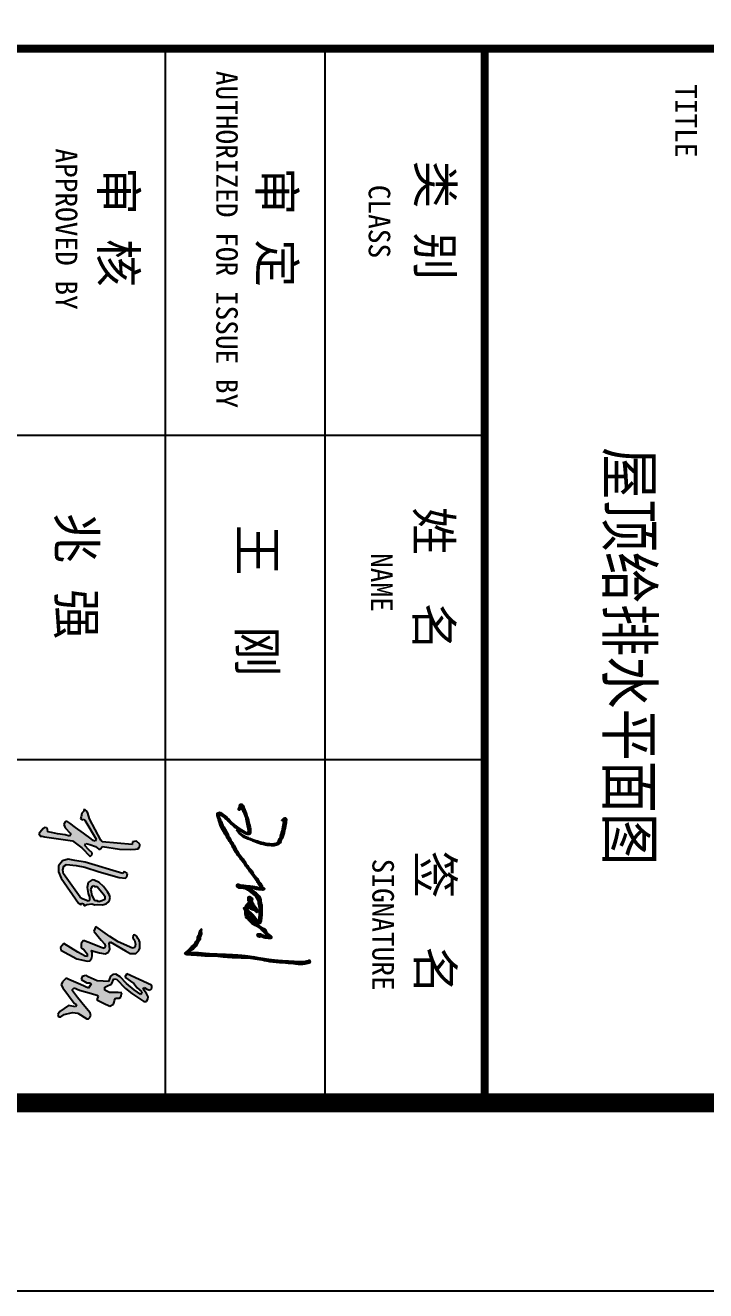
# Model space of a CAD drawing. Extents: x -4407041 to 173436, y -470270 to -29437.
# Drawn here: x 60632 to 69680, y -292187 to -275352 of the extents above; entities that cross this region are included whole.
import ezdxf

# ---------------------------------------------------------------- set-up
doc = ezdxf.new("R2010")
doc.units = 0
doc.header["$LTSCALE"] = 1000
doc.header["$MEASUREMENT"] = 0
for name, color, linetype in [('46', 7, 'Continuous'), ('PUB_TEXT', 7, 'Continuous'), ('PUB_TITLE', 4, 'Continuous')]:
    doc.layers.add(name, color=color, linetype=linetype)
doc.styles.add('-黑体', font='msyh.ttf', dxfattribs={"width": 0.8})
doc.styles.add('TQ', font='')
doc.styles.get('TQ').set_extended_font_data('SimSun')

# ---------------------------------------------------------------- blocks, each defined once
blk = doc.blocks.new('1')
at = {"linetype": 'Continuous'}
h = blk.add_hatch(dxfattribs=at)
h.set_pattern_fill('ANSI31', color=256, scale=0.01, style=0)
h.set_pattern_definition([(45, (0, 0), (-0.01122532015134, 0.01122532015134), [])])
edge = h.paths.add_edge_path()
edge.add_spline(control_points=[(606802.955, 3438070.265), (606802.955, 3438070.265), (606802.978, 3438070.201), (606803.012, 3438070.057), (606803.035, 3438069.827), (606803.027, 3438069.565), (606803.004, 3438069.177), (606802.971, 3438068.462), (606802.885, 3438067.542), (606802.712, 3438066.651), (606802.606, 3438065.85), (606802.561, 3438065.09), (606802.525, 3438064.313), (606802.513, 3438063.576), (606802.42, 3438062.95), (606802.421, 3438062.551), (606802.441, 3438062.139), (606802.152, 3438062.761), (606801.878, 3438062.858), (606801.715, 3438062.951), (606801.558, 3438063.071), (606801.383, 3438063.056), (606801.209, 3438063.181), (606801.078, 3438063.118), (606800.822, 3438063.166), (606801.056, 3438062.99), (606801.233, 3438063.022), (606801.415, 3438062.865), (606801.6, 3438062.898), (606801.7, 3438062.764), (606801.82, 3438062.714), (606801.907, 3438062.65), (606801.952, 3438062.546), (606802.069, 3438062.47), (606802.185, 3438062.369), (606802.317, 3438062.241), (606802.379, 3438062.115), (606802.487, 3438062.031), (606802.589, 3438062.135), (606802.59, 3438062.48), (606802.623, 3438062.951), (606802.67, 3438063.483), (606802.649, 3438064.001), (606802.833, 3438065.156), (606802.746, 3438066.45), (606803.078, 3438067.746), (606803.118, 3438068.511), (606803.163, 3438069.234), (606803.256, 3438069.777), (606803.177, 3438070.114), (606803.14, 3438070.267), (606803.133, 3438070.386), (606803.019, 3438070.368), (606802.891, 3438070.309), (606802.95, 3438070.279), (606802.955, 3438070.265)], knot_values=[0, 0, 0, 0, 0, 0.203472, 0.442899, 0.690808, 0.988149, 1.60923, 2.840572, 3.752984, 4.332848, 5.262981, 6.035934, 6.661421, 7.48981, 7.864801, 7.9648, 8.531739, 8.73339, 8.935041, 9.080881, 9.311509, 9.423367, 9.673526, 9.798605, 9.905095, 10.248209, 10.412454, 10.55862, 10.756019, 10.851869, 10.949821, 11.070736, 11.179446, 11.358661, 11.537207, 11.717695, 11.796452, 11.883662, 12.071105, 12.820797, 13.30691, 13.670072, 14.370692, 16.803169, 17.501531, 18.365954, 19.092247, 19.680507, 19.999013, 20.098779, 20.179451, 20.29692, 20.394786, 20.438346, 20.438346, 20.438346, 20.438346], degree=3, periodic=0)
edge = h.paths.add_edge_path(flags=16)
edge.add_spline(control_points=[(606799.21, 3438066.399), (606799.21, 3438066.399), (606799.228, 3438066.393), (606799.259, 3438066.369), (606799.291, 3438066.335), (606799.345, 3438066.305), (606799.365, 3438066.364), (606799.347, 3438066.417), (606799.405, 3438066.439), (606799.423, 3438066.483), (606799.473, 3438066.527), (606799.434, 3438066.558), (606799.393, 3438066.56), (606799.339, 3438066.548), (606799.295, 3438066.511), (606799.271, 3438066.471), (606799.246, 3438066.451), (606799.226, 3438066.436), (606799.207, 3438066.42), (606799.216, 3438066.406), (606799.208, 3438066.4), (606799.21, 3438066.399)], knot_values=[0, 0, 0, 0, 0, 0.057733, 0.109186, 0.155114, 0.195164, 0.255838, 0.297479, 0.349264, 0.409899, 0.439041, 0.473276, 0.533161, 0.598551, 0.63824, 0.674217, 0.689713, 0.71925, 0.728926, 0.734337, 0.734337, 0.734337, 0.734337], degree=3, periodic=0)
edge = h.paths.add_edge_path()
edge.add_spline(control_points=[(606792.55, 3438065.811), (606792.55, 3438065.811), (606792.549, 3438065.776), (606792.564, 3438065.696), (606792.697, 3438065.695), (606792.796, 3438065.645), (606792.909, 3438065.6), (606792.98, 3438065.665), (606792.902, 3438065.734), (606792.79, 3438065.779), (606792.883, 3438065.873), (606793.019, 3438065.907), (606793.268, 3438066.064), (606793.658, 3438066.145), (606794.034, 3438066.21), (606794.265, 3438066.268), (606794.401, 3438066.287), (606794.481, 3438066.172), (606794.332, 3438065.922), (606794.187, 3438065.683), (606793.968, 3438065.411), (606793.81, 3438065.181), (606793.537, 3438064.962), (606793.349, 3438064.727), (606793.2, 3438064.543), (606793.11, 3438064.431), (606793.085, 3438064.305), (606793.176, 3438064.155), (606793.361, 3438064.205), (606793.562, 3438064.273), (606793.927, 3438064.372), (606794.312, 3438064.56), (606794.674, 3438064.789), (606794.98, 3438064.97), (606795.259, 3438065.169), (606795.778, 3438065.388), (606796.228, 3438065.799), (606796.893, 3438066.243), (606797.353, 3438066.588), (606797.743, 3438066.876), (606797.925, 3438066.974), (606798.17, 3438067.158), (606797.984, 3438066.55), (606798.011, 3438066.273), (606797.941, 3438065.885), (606797.951, 3438065.708), (606797.837, 3438065.553), (606798.004, 3438065.462), (606798.18, 3438065.63), (606798.127, 3438065.893), (606798.217, 3438066.149), (606798.377, 3438066.382), (606798.57, 3438066.642), (606798.85, 3438066.911), (606799.214, 3438066.96), (606799.527, 3438067.025), (606799.855, 3438067.01), (606800.094, 3438066.995), (606800.448, 3438066.991), (606800.024, 3438066.668), (606799.814, 3438066.521), (606799.657, 3438066.281), (606799.535, 3438066.189), (606799.406, 3438066.301), (606799.591, 3438066.433), (606799.588, 3438066.632), (606799.682, 3438066.746), (606799.802, 3438066.84), (606799.655, 3438066.896), (606799.563, 3438066.835), (606799.429, 3438066.785), (606799.319, 3438066.643), (606799.141, 3438066.605), (606798.999, 3438066.44), (606798.847, 3438066.608), (606798.765, 3438066.458), (606798.687, 3438066.385), (606798.7, 3438066.235), (606798.84, 3438066.271), (606799.031, 3438066.228), (606798.951, 3438066.381), (606799.169, 3438066.22), (606799.248, 3438066.131), (606799.398, 3438066.081), (606799.449, 3438065.913), (606799.619, 3438066.079), (606799.793, 3438066.041), (606799.959, 3438066.08), (606800.126, 3438066.114), (606800.202, 3438066.25), (606800.431, 3438066.385), (606800.587, 3438066.632), (606800.725, 3438066.916), (606800.845, 3438067.09), (606801.017, 3438067.244), (606801.119, 3438067.372), (606801.363, 3438067.542), (606801.268, 3438067.221), (606801.189, 3438067.095), (606801.144, 3438066.822), (606801.385, 3438066.881), (606801.402, 3438067.042), (606801.373, 3438067.182), (606801.485, 3438067.316), (606801.475, 3438067.507), (606801.487, 3438067.655), (606801.496, 3438067.827), (606801.337, 3438067.813), (606801.298, 3438067.715), (606801.222, 3438067.652), (606801.178, 3438067.58), (606801.113, 3438067.499), (606801.023, 3438067.436), (606800.877, 3438067.446), (606800.834, 3438067.329), (606800.795, 3438067.203), (606800.703, 3438067.083), (606800.603, 3438066.943), (606800.533, 3438066.824), (606800.461, 3438066.757), (606800.412, 3438066.658), (606800.306, 3438066.606), (606800.223, 3438066.497), (606800.196, 3438066.348), (606800.036, 3438066.347), (606799.979, 3438066.232), (606799.877, 3438066.247), (606799.751, 3438066.186), (606799.803, 3438066.317), (606799.937, 3438066.386), (606800.145, 3438066.495), (606800.267, 3438066.694), (606800.425, 3438066.8), (606800.488, 3438066.917), (606800.514, 3438067.038), (606800.398, 3438067.139), (606800.201, 3438067.118), (606799.97, 3438067.171), (606799.721, 3438067.165), (606799.512, 3438067.173), (606799.309, 3438067.173), (606799.12, 3438067.113), (606798.936, 3438067.096), (606798.791, 3438067.061), (606798.673, 3438067.014), (606798.54, 3438066.861), (606798.379, 3438066.726), (606798.296, 3438066.546), (606798.214, 3438066.468), (606798.253, 3438066.377), (606798.165, 3438066.353), (606798.132, 3438066.519), (606798.199, 3438066.664), (606798.245, 3438066.867), (606798.272, 3438067.039), (606798.257, 3438067.173), (606798.289, 3438067.275), (606798.231, 3438067.325), (606798.185, 3438067.351), (606798.116, 3438067.318), (606798.134, 3438067.244), (606798.075, 3438067.19), (606797.989, 3438067.192), (606797.895, 3438067.117), (606797.778, 3438067.065), (606797.705, 3438066.945), (606797.48, 3438066.93), (606797.354, 3438066.63), (606796.984, 3438066.547), (606796.734, 3438066.24), (606796.367, 3438066.054), (606796, 3438065.748), (606795.616, 3438065.48), (606795.196, 3438065.284), (606794.896, 3438065.06), (606794.505, 3438064.901), (606794.174, 3438064.683), (606793.807, 3438064.499), (606793.582, 3438064.413), (606793.215, 3438064.252), (606793.31, 3438064.497), (606793.437, 3438064.641), (606793.582, 3438064.841), (606793.788, 3438065.021), (606793.949, 3438065.216), (606794.12, 3438065.363), (606794.173, 3438065.524), (606794.26, 3438065.592), (606794.302, 3438065.684), (606794.368, 3438065.775), (606794.421, 3438065.871), (606794.462, 3438066), (606794.571, 3438066.1), (606794.599, 3438066.252), (606794.551, 3438066.412), (606794.36, 3438066.415), (606794.191, 3438066.411), (606794.029, 3438066.387), (606793.889, 3438066.325), (606793.707, 3438066.301), (606793.533, 3438066.246), (606793.302, 3438066.176), (606793.071, 3438066.107), (606792.848, 3438066.006), (606792.669, 3438065.959), (606792.613, 3438065.874), (606792.539, 3438065.843), (606792.55, 3438065.819), (606792.55, 3438065.811)], knot_values=[0, 0, 0, 0, 0, 0.105495, 0.188071, 0.350631, 0.464905, 0.502658, 0.593423, 0.697678, 0.783138, 0.884815, 1.144547, 1.630543, 2.079616, 2.270782, 2.377807, 2.444539, 2.63883, 3.131183, 3.350084, 3.673172, 3.965915, 4.39156, 4.571865, 4.677375, 4.818904, 4.929964, 5.137028, 5.291146, 5.594565, 6.25381, 6.572554, 6.880001, 7.320791, 7.595448, 8.560882, 9.120984, 9.987765, 10.316328, 10.521769, 10.690414, 10.960809, 11.679995, 11.896914, 12.087164, 12.240554, 12.319033, 12.55058, 12.766241, 13.102573, 13.326512, 13.614478, 14.08319, 14.429268, 14.688197, 15.051653, 15.361556, 15.53861, 15.795698, 16.348933, 16.559125, 16.649415, 16.754523, 16.911433, 17.15397, 17.307391, 17.393551, 17.48384, 17.624373, 17.730345, 17.906364, 18.129949, 18.278251, 18.435235, 18.568453, 18.66548, 18.773939, 18.895836, 19.059597, 19.10214, 19.270785, 19.443131, 19.607412, 19.685867, 19.873346, 20.04886, 20.225913, 20.383462, 20.531169, 20.660834, 21.172533, 21.365967, 21.611841, 21.806786, 22.031723, 22.188311, 22.413178, 22.608077, 22.799176, 22.974105, 23.06152, 23.263202, 23.372355, 23.553802, 23.797836, 23.872792, 23.98947, 24.117149, 24.177133, 24.28316, 24.365971, 24.489649, 24.597817, 24.759651, 24.793174, 24.999763, 25.198393, 25.313816, 25.411572, 25.488026, 25.638741, 25.744768, 25.9013, 26.015127, 26.160543, 26.192364, 26.330662, 26.364185, 26.544768, 26.783089, 27.053419, 27.226038, 27.33519, 27.454779, 27.55681, 27.738373, 28.024957, 28.26577, 28.482745, 28.65249, 28.869719, 29.073747, 29.204944, 29.316411, 29.446327, 29.804991, 29.928631, 30.04716, 30.110761, 30.144301, 30.262829, 30.458292, 30.676828, 30.868808, 30.974809, 31.09141, 31.136398, 31.193514, 31.240944, 31.328358, 31.373346, 31.460811, 31.570001, 31.722947, 31.842915, 31.953649, 32.343838, 32.652133, 33.028245, 33.487085, 33.873097, 34.46136, 34.883719, 35.260312, 35.578132, 36.138514, 36.470525, 36.746283, 37.027114, 37.165208, 37.328648, 37.652119, 37.881268, 38.149211, 38.413069, 38.537304, 38.640797, 38.734766, 38.835411, 38.97641, 39.063525, 39.237389, 39.397674, 39.507926, 39.684925, 39.879412, 40.042988, 40.165782, 40.33713, 40.587514, 40.713951, 41.061834, 41.304731, 41.460093, 41.581386, 41.62399, 41.647763, 41.647763, 41.647763, 41.647763], degree=3, periodic=0)
edge = h.paths.add_edge_path()
edge.add_spline(control_points=[(606793.533, 3438068.787), (606793.522, 3438068.779), (606793.502, 3438068.768), (606793.467, 3438068.755), (606793.471, 3438068.721), (606793.47, 3438068.689), (606793.486, 3438068.642), (606793.512, 3438068.595), (606793.552, 3438068.567), (606793.576, 3438068.53), (606793.604, 3438068.52), (606793.628, 3438068.48), (606793.64, 3438068.52), (606793.66, 3438068.545), (606793.656, 3438068.585), (606793.658, 3438068.63), (606793.694, 3438068.632), (606793.739, 3438068.638), (606793.798, 3438068.604), (606793.872, 3438068.599), (606793.953, 3438068.587), (606794.037, 3438068.561), (606794.147, 3438068.555), (606794.246, 3438068.533), (606794.341, 3438068.506), (606794.465, 3438068.474), (606794.596, 3438068.426), (606794.743, 3438068.404), (606794.866, 3438068.338), (606794.993, 3438068.267), (606795.136, 3438068.191), (606795.167, 3438068.052), (606795.182, 3438067.925), (606795.217, 3438067.794), (606795.166, 3438067.651), (606795.162, 3438067.529), (606795.165, 3438067.422), (606795.105, 3438067.269), (606795.097, 3438067.088), (606795.007, 3438066.903), (606794.977, 3438066.721), (606794.878, 3438066.472), (606794.72, 3438066.132), (606794.644, 3438065.826), (606794.119, 3438065.417), (606794.469, 3438065.599), (606794.582, 3438065.749), (606794.777, 3438065.944), (606794.861, 3438066.179), (606794.947, 3438066.423), (606795.062, 3438066.71), (606795.203, 3438066.993), (606795.243, 3438067.302), (606795.324, 3438067.533), (606795.31, 3438067.772), (606795.343, 3438067.983), (606795.274, 3438068.132), (606795.236, 3438068.291), (606795.118, 3438068.416), (606794.927, 3438068.466), (606794.723, 3438068.566), (606794.476, 3438068.651), (606794.222, 3438068.689), (606793.984, 3438068.754), (606793.793, 3438068.78), (606793.672, 3438068.785), (606793.605, 3438068.805), (606793.558, 3438068.806), (606793.533, 3438068.787)], knot_values=[0, 0, 0, 0, 0.041082, 0.07505, 0.088632, 0.134595, 0.175413, 0.234818, 0.291272, 0.322585, 0.358932, 0.388978, 0.410254, 0.449746, 0.492223, 0.528872, 0.562247, 0.582704, 0.667641, 0.751983, 0.805325, 0.9133, 1.012545, 1.133813, 1.21829, 1.308131, 1.517045, 1.636187, 1.75082, 1.928304, 2.085091, 2.200801, 2.333638, 2.478108, 2.590554, 2.777169, 2.844318, 2.907987, 3.263741, 3.373947, 3.521151, 3.812083, 4.184622, 4.587118, 4.994058, 5.176249, 5.403783, 5.625783, 5.97263, 6.141844, 6.40367, 6.900175, 7.077257, 7.334509, 7.623232, 7.791926, 7.957084, 8.101611, 8.282464, 8.43406, 8.687737, 8.963087, 9.212842, 9.458407, 9.700088, 9.793247, 9.815686, 9.911866, 9.911866, 9.911866, 9.911866], degree=3, periodic=0)
for points, start_tangent, end_tangent in [([(606802.955, 3438070.265), (606803.005, 3438070.068), (606803.03, 3438069.83), (606803.027, 3438069.582), (606803.011, 3438069.285), (606802.977, 3438068.665), (606802.852, 3438067.44), (606802.702, 3438066.54), (606802.627, 3438065.965), (606802.56, 3438065.037), (606802.527, 3438064.265), (606802.502, 3438063.64), (606802.427, 3438062.815), (606802.427, 3438062.44), (606802.427, 3438062.34), (606802.051, 3438062.765), (606801.876, 3438062.865), (606801.701, 3438062.965), (606801.576, 3438063.04), (606801.351, 3438063.09), (606801.251, 3438063.14), (606801.001, 3438063.14), (606800.876, 3438063.14), (606800.957, 3438063.071), (606801.282, 3438062.963), (606801.428, 3438062.887), (606801.573, 3438062.872), (606801.734, 3438062.757), (606801.818, 3438062.711), (606801.894, 3438062.65), (606801.963, 3438062.55), (606802.047, 3438062.482), (606802.185, 3438062.367), (606802.308, 3438062.237), (606802.415, 3438062.092), (606802.484, 3438062.053), (606802.552, 3438062.107), (606802.591, 3438062.29), (606802.632, 3438063.039), (606802.662, 3438063.524), (606802.662, 3438063.887), (606802.73, 3438064.585), (606802.906, 3438067.011), (606803.043, 3438067.696), (606803.122, 3438068.556), (606803.18, 3438069.28), (606803.219, 3438069.867), (606803.161, 3438070.18), (606803.141, 3438070.278), (606803.122, 3438070.356), (606803.004, 3438070.356), (606802.926, 3438070.298), (606802.955, 3438070.265)], (0.338976, -0.940795), (0.338976, -0.940795)), ([(606793.533, 3438068.787), (606793.497, 3438068.767), (606793.47, 3438068.747), (606793.47, 3438068.733), (606793.473, 3438068.687), (606793.485, 3438068.648), (606793.516, 3438068.597), (606793.556, 3438068.558), (606793.577, 3438068.534), (606793.606, 3438068.512), (606793.628, 3438068.492), (606793.638, 3438068.511), (606793.655, 3438068.546), (606793.657, 3438068.589), (606793.665, 3438068.624), (606793.697, 3438068.633), (606793.718, 3438068.634), (606793.799, 3438068.611), (606793.883, 3438068.597), (606793.935, 3438068.589), (606794.041, 3438068.565), (606794.139, 3438068.553), (606794.258, 3438068.529), (606794.34, 3438068.507), (606794.426, 3438068.483), (606794.627, 3438068.425), (606794.743, 3438068.397), (606794.846, 3438068.348), (606795.002, 3438068.263), (606795.127, 3438068.169), (606795.164, 3438068.059), (606795.185, 3438067.928), (606795.203, 3438067.784), (606795.179, 3438067.675), (606795.164, 3438067.489), (606795.161, 3438067.421), (606795.142, 3438067.361), (606795.057, 3438067.015), (606795.017, 3438066.913), (606794.982, 3438066.77), (606794.885, 3438066.495), (606794.74, 3438066.152), (606794.552, 3438065.796), (606794.27, 3438065.503), (606794.429, 3438065.59), (606794.59, 3438065.751), (606794.735, 3438065.92), (606794.88, 3438066.235), (606794.938, 3438066.394), (606795.035, 3438066.637), (606795.212, 3438067.101), (606795.245, 3438067.275), (606795.304, 3438067.525), (606795.321, 3438067.813), (606795.326, 3438067.982), (606795.277, 3438068.139), (606795.228, 3438068.275), (606795.103, 3438068.406), (606794.962, 3438068.46), (606794.728, 3438068.558), (606794.466, 3438068.645), (606794.221, 3438068.694), (606793.982, 3438068.749), (606793.742, 3438068.781), (606793.65, 3438068.792), (606793.628, 3438068.798), (606793.533, 3438068.787)], (-0.800647, -0.599137), (-0.800647, -0.599137)), ([(606792.55, 3438065.811), (606792.583, 3438065.711), (606792.664, 3438065.691), (606792.817, 3438065.638), (606792.931, 3438065.624), (606792.957, 3438065.651), (606792.904, 3438065.724), (606792.824, 3438065.791), (606792.877, 3438065.858), (606792.971, 3438065.898), (606793.204, 3438066.011), (606793.672, 3438066.145), (606794.112, 3438066.231), (606794.299, 3438066.271), (606794.406, 3438066.265), (606794.446, 3438066.211), (606794.393, 3438066.025), (606794.126, 3438065.611), (606793.992, 3438065.438), (606793.792, 3438065.184), (606793.578, 3438064.984), (606793.298, 3438064.664), (606793.184, 3438064.524), (606793.124, 3438064.437), (606793.104, 3438064.297), (606793.164, 3438064.203), (606793.371, 3438064.21), (606793.518, 3438064.257), (606793.808, 3438064.346), (606794.406, 3438064.624), (606794.678, 3438064.789), (606794.94, 3438064.95), (606795.314, 3438065.184), (606795.561, 3438065.304), (606796.346, 3438065.865), (606796.804, 3438066.188), (606797.504, 3438066.699), (606797.773, 3438066.888), (606797.948, 3438066.995), (606798.096, 3438067.076), (606798.069, 3438066.807), (606797.975, 3438066.094), (606797.948, 3438065.879), (606797.921, 3438065.691), (606797.881, 3438065.543), (606797.948, 3438065.502), (606798.137, 3438065.637), (606798.15, 3438065.852), (606798.244, 3438066.175), (606798.366, 3438066.363), (606798.541, 3438066.592), (606798.904, 3438066.888), (606799.241, 3438066.969), (606799.496, 3438067.009), (606799.86, 3438067.009), (606800.169, 3438066.995), (606800.344, 3438066.969), (606800.169, 3438066.78), (606799.752, 3438066.417), (606799.618, 3438066.256), (606799.537, 3438066.215), (606799.456, 3438066.282), (606799.537, 3438066.417), (606799.618, 3438066.646), (606799.712, 3438066.767), (606799.766, 3438066.834), (606799.685, 3438066.874), (606799.55, 3438066.834), (606799.455, 3438066.787), (606799.321, 3438066.673), (606799.124, 3438066.567), (606798.996, 3438066.493), (606798.85, 3438066.551), (606798.756, 3438066.457), (606798.702, 3438066.377), (606798.716, 3438066.269), (606798.837, 3438066.256), (606798.998, 3438066.282), (606798.985, 3438066.323), (606799.133, 3438066.242), (606799.268, 3438066.134), (606799.402, 3438066.04), (606799.443, 3438065.973), (606799.618, 3438066.04), (606799.793, 3438066.054), (606799.968, 3438066.081), (606800.116, 3438066.134), (606800.214, 3438066.244), (606800.318, 3438066.323), (606800.631, 3438066.727), (606800.721, 3438066.898), (606800.864, 3438067.098), (606801.002, 3438067.236), (606801.161, 3438067.395), (606801.299, 3438067.469), (606801.267, 3438067.247), (606801.193, 3438067.066), (606801.204, 3438066.876), (606801.374, 3438066.918), (606801.395, 3438067.003), (606801.405, 3438067.204), (606801.458, 3438067.3), (606801.48, 3438067.48), (606801.49, 3438067.724), (606801.48, 3438067.798), (606801.363, 3438067.798), (606801.278, 3438067.702), (606801.236, 3438067.66), (606801.172, 3438067.575), (606801.119, 3438067.512), (606801.013, 3438067.448), (606800.907, 3438067.427), (606800.822, 3438067.289), (606800.811, 3438067.257), (606800.703, 3438067.081), (606800.59, 3438066.918), (606800.525, 3438066.823), (606800.461, 3438066.748), (606800.419, 3438066.685), (606800.302, 3438066.589), (606800.239, 3438066.505), (606800.164, 3438066.367), (606800.058, 3438066.327), (606799.942, 3438066.24), (606799.91, 3438066.24), (606799.772, 3438066.229), (606799.782, 3438066.261), (606799.92, 3438066.377), (606800.122, 3438066.505), (606800.302, 3438066.706), (606800.429, 3438066.823), (606800.483, 3438066.918), (606800.492, 3438067.037), (606800.419, 3438067.109), (606800.239, 3438067.13), (606799.954, 3438067.162), (606799.713, 3438067.168), (606799.496, 3438067.172), (606799.326, 3438067.166), (606799.114, 3438067.119), (606798.913, 3438067.088), (606798.785, 3438067.056), (606798.684, 3438067.01), (606798.589, 3438066.921), (606798.35, 3438066.653), (606798.287, 3438066.547), (606798.234, 3438066.441), (606798.234, 3438066.377), (606798.202, 3438066.367), (606798.149, 3438066.473), (606798.191, 3438066.664), (606798.244, 3438066.876), (606798.266, 3438067.066), (606798.266, 3438067.172), (606798.266, 3438067.289), (606798.234, 3438067.321), (606798.181, 3438067.342), (606798.138, 3438067.321), (606798.117, 3438067.236), (606798.085, 3438067.204), (606798, 3438067.183), (606797.905, 3438067.13), (606797.778, 3438067.045), (606797.693, 3438066.96), (606797.587, 3438066.929), (606797.3, 3438066.664), (606797.025, 3438066.526), (606796.738, 3438066.282), (606796.356, 3438066.028), (606796.049, 3438065.794), (606795.561, 3438065.466), (606795.19, 3438065.264), (606794.871, 3438065.063), (606794.585, 3438064.925), (606794.097, 3438064.65), (606793.8, 3438064.501), (606793.545, 3438064.395), (606793.27, 3438064.342), (606793.308, 3438064.475), (606793.404, 3438064.607), (606793.611, 3438064.856), (606793.775, 3438065.016), (606793.957, 3438065.213), (606794.129, 3438065.413), (606794.186, 3438065.523), (606794.256, 3438065.6), (606794.304, 3438065.681), (606794.359, 3438065.765), (606794.425, 3438065.889), (606794.458, 3438065.97), (606794.557, 3438066.113), (606794.586, 3438066.271), (606794.546, 3438066.373), (606794.373, 3438066.413), (606794.179, 3438066.406), (606794.018, 3438066.377), (606793.902, 3438066.337), (606793.735, 3438066.301), (606793.493, 3438066.234), (606793.372, 3438066.197), (606793.042, 3438066.089), (606792.815, 3438066.001), (606792.672, 3438065.941), (606792.58, 3438065.862), (606792.547, 3438065.835), (606792.55, 3438065.811)], (-0.03402, -0.999421), (-0.03402, -0.999421)), ([(606799.21, 3438066.399), (606799.258, 3438066.368), (606799.297, 3438066.334), (606799.341, 3438066.319), (606799.358, 3438066.356), (606799.362, 3438066.416), (606799.396, 3438066.44), (606799.428, 3438066.481), (606799.457, 3438066.535), (606799.435, 3438066.554), (606799.401, 3438066.559), (606799.343, 3438066.544), (606799.292, 3438066.503), (606799.268, 3438066.472), (606799.241, 3438066.447), (606799.229, 3438066.438), (606799.212, 3438066.414), (606799.212, 3438066.404), (606799.21, 3438066.399)], (0.943439, -0.331547), (0.943439, -0.331547))]:
    blk.add_spline(points, degree=3, dxfattribs=dict(at, start_tangent=start_tangent, end_tangent=end_tangent))
blk = doc.blocks.new('A$C1CEA13AE')
for points in [[(1958, 990), (2045, 1117), (2044, 1144), (2019, 1159), (1994, 1163), (1958, 1145), (1914, 1108), (1896, 1119), (1912, 1148), (1925, 1180), (1915, 1192), (1906, 1202), (1899, 1202), (1882, 1202), (1869, 1199), (1750, 934), (1785, 914), (1853, 1009), (1900, 1046), (1940, 1096), (1971, 1083), (1921, 1012), (1852, 931), (1783, 864), (1754, 818), (1756, 785), (1774, 763), (1832, 740), (1829, 684), (1824, 621), (1780, 524), (1766, 501), (1777, 462), (1809, 448), (1846, 510), (1847, 546), (1856, 556), (1903, 527), (1864, 441), (1831, 367), (1811, 320), (1797, 290), (1834, 251), (1865, 237), (1900, 253), (2060, 375), (2075, 400), (2100, 390), (2086, 316), (2149, 224), (2182, 200), (2206, 208), (2206, 234), (2184, 268), (2162, 356), (2167, 414), (2230, 510), (2230, 526), (2216, 542), (2192, 553), (2164, 545), (2098, 490), (2000, 411), (1930, 359), (1917, 357), (1900, 376), (1925, 431), (1960, 559), (1975, 616), (1987, 632), (2025, 615), (2063, 686), (2092, 754), (2073, 794), (2052, 799), (2034, 803), (2010, 816), (2008, 853), (1998, 870), (1980, 876), (1953, 881), (1947, 845), (1947, 750), (1922, 702), (1891, 702), (1875, 738), (1860, 772), (1804, 798), (1806, 827), (1907, 922)], [(408, 458), (501, 546), (478, 567), (461, 567), (429, 530), (384, 489), (364, 498), (372, 541), (393, 601), (422, 637), (422, 653), (396, 676), (424, 858), (425, 973), (424, 1028), (419, 1056), (401, 1068), (395, 1073), (369, 1072), (336, 1039), (343, 994), (372, 992), (346, 674), (328, 658), (99, 538), (41, 522), (20, 513), (4, 493), (0, 477), (17, 479), (39, 458), (79, 448), (100, 442), (112, 456), (104, 479), (115, 490), (316, 608), (336, 599), (332, 577), (314, 556), (254, 475), (193, 388), (145, 329), (123, 298), (135, 277), (159, 265), (195, 279), (251, 334), (268, 339), (284, 326), (269, 280), (260, 197), (247, 135), (238, 94), (209, 90), (194, 81), (193, 58), (202, 45), (240, 15), (261, 0), (284, 13), (285, 30), (293, 59), (333, 359)], [(1392, 664), (1431, 698), (1459, 707), (1479, 696), (1469, 662), (1438, 585), (1412, 520), (1395, 475), (1426, 450), (1473, 450), (1488, 476), (1538, 514), (1566, 514), (1563, 493), (1520, 415), (1428, 267), (1469, 229), (1497, 233), (1591, 404), (1616, 517), (1611, 541), (1580, 563), (1557, 568), (1518, 566), (1502, 557), (1526, 646), (1538, 706), (1519, 741), (1490, 754), (1452, 750), (1425, 747), (1408, 757), (1503, 920), (1533, 972), (1532, 1030), (1500, 1064), (1476, 1074), (1443, 1074), (1412, 1072), (1395, 1067), (1373, 1053), (1350, 1042), (1336, 1020), (1338, 1003), (1365, 999), (1391, 1016), (1434, 1029), (1469, 1022), (1476, 996), (1409, 843), (1351, 755), (1263, 631), (1246, 606), (1294, 584)]]:
    blk.add_hatch(color=256).paths.add_polyline_path(points)
h = blk.add_hatch(color=256)
h.paths.add_polyline_path([(615, 487), (665, 642), (725, 854), (730, 921), (716, 935), (683, 942), (659, 912), (683, 893), (561, 492), (543, 382), (530, 310), (548, 250), (600, 209), (663, 208), (733, 238), (998, 421), (1015, 443), (996, 454), (1004, 474), (1027, 480), (1020, 495), (1013, 511), (1003, 563), (1015, 596), (1010, 621), (1014, 675), (1004, 715), (988, 737), (965, 751), (938, 757), (912, 751), (877, 730), (820, 686), (778, 641), (751, 588), (750, 565), (776, 524), (832, 512), (893, 524), (935, 540), (966, 540), (975, 525), (953, 464), (934, 439), (685, 261), (643, 253), (602, 266), (587, 293), (598, 395)])
h.paths.add_polyline_path([(808, 579), (821, 593), (821, 621), (857, 647), (902, 686), (922, 702), (944, 702), (959, 701), (972, 668), (983, 637), (972, 619), (972, 601), (967, 592), (904, 562), (875, 560), (855, 554), (835, 561), (818, 569)], flags=16)
for p, q in [((1869, 1199), (1750, 934)), ((1882, 1202), (1869, 1199)), ((1899, 1202), (1882, 1202)), ((1896, 1119), (1912, 1148)), ((1914, 1108), (1896, 1119)), ((1906, 1202), (1899, 1202)), ((1900, 1046), (1940, 1096)), ((1915, 1192), (1906, 1202)), ((1912, 1148), (1925, 1180)), ((1958, 1145), (1914, 1108)), ((1925, 1180), (1915, 1192)), ((1971, 1083), (1921, 1012)), ((1940, 1096), (1971, 1083)), ((1994, 1163), (1958, 1145)), ((1958, 990), (2045, 1117)), ((2019, 1159), (1994, 1163)), ((2044, 1144), (2019, 1159)), ((2045, 1117), (2044, 1144)), ((369, 1072), (336, 1039)), ((336, 1039), (343, 994)), ((343, 994), (372, 992)), ((372, 992), (346, 674)), ((395, 1073), (369, 1072)), ((401, 1068), (395, 1073)), ((419, 1056), (401, 1068)), ((424, 1028), (419, 1056)), ((425, 973), (424, 1028)), ((424, 858), (425, 973)), ((1350, 1042), (1336, 1020)), ((1336, 1020), (1338, 1003)), ((1338, 1003), (1365, 999)), ((1373, 1053), (1350, 1042)), ((1365, 999), (1391, 1016)), ((1395, 1067), (1373, 1053)), ((1391, 1016), (1434, 1029)), ((1412, 1072), (1395, 1067)), ((1476, 996), (1409, 843)), ((1443, 1074), (1412, 1072)), ((1434, 1029), (1469, 1022)), ((1476, 1074), (1443, 1074)), ((1469, 1022), (1476, 996)), ((1500, 1064), (1476, 1074)), ((1532, 1030), (1500, 1064)), ((1503, 920), (1533, 972)), ((1533, 972), (1532, 1030)), ((1785, 914), (1853, 1009)), ((1921, 1012), (1852, 931)), ((1853, 1009), (1900, 1046)), ((1907, 922), (1958, 990)), ((396, 676), (424, 858)), ((683, 893), (561, 492)), ((683, 942), (659, 912)), ((659, 912), (683, 893)), ((665, 642), (725, 854)), ((716, 935), (683, 942)), ((730, 921), (716, 935)), ((725, 854), (730, 921)), ((1409, 843), (1351, 755)), ((1408, 757), (1503, 920)), ((1750, 934), (1785, 914)), ((1783, 864), (1754, 818)), ((1754, 818), (1756, 785)), ((1852, 931), (1783, 864)), ((1804, 798), (1806, 827)), ((1806, 827), (1907, 922)), ((1953, 881), (1947, 845)), ((1947, 845), (1947, 750)), ((1980, 876), (1953, 881)), ((1998, 870), (1980, 876)), ((2008, 853), (1998, 870)), ((2010, 816), (2008, 853)), ((2034, 803), (2010, 816)), ((346, 674), (328, 658)), ((422, 653), (396, 676)), ((820, 686), (778, 641)), ((877, 730), (820, 686)), ((857, 647), (902, 686)), ((912, 751), (877, 730)), ((902, 686), (922, 702)), ((938, 757), (912, 751)), ((922, 702), (944, 702)), ((965, 751), (938, 757)), ((944, 702), (959, 701)), ((959, 701), (972, 668)), ((988, 737), (965, 751)), ((1004, 715), (988, 737)), ((1014, 675), (1004, 715)), ((1010, 621), (1014, 675)), ((1351, 755), (1263, 631)), ((1392, 664), (1431, 698)), ((1425, 747), (1408, 757)), ((1452, 750), (1425, 747)), ((1431, 698), (1459, 707)), ((1490, 754), (1452, 750)), ((1459, 707), (1479, 696)), ((1479, 696), (1469, 662)), ((1519, 741), (1490, 754)), ((1538, 706), (1519, 741)), ((1526, 646), (1538, 706)), ((1756, 785), (1774, 763)), ((1774, 763), (1832, 740)), ((1860, 772), (1804, 798)), ((1829, 684), (1824, 621)), ((1832, 740), (1829, 684)), ((1875, 738), (1860, 772)), ((1891, 702), (1875, 738)), ((1922, 702), (1891, 702)), ((1947, 750), (1922, 702)), ((2025, 615), (2063, 686)), ((2052, 799), (2034, 803)), ((2073, 794), (2052, 799)), ((2063, 686), (2092, 754)), ((2092, 754), (2073, 794)), ((328, 658), (99, 538)), ((115, 490), (316, 608)), ((314, 556), (254, 475)), ((332, 577), (314, 556)), ((316, 608), (336, 599)), ((336, 599), (332, 577)), ((364, 498), (372, 541)), ((372, 541), (393, 601)), ((393, 601), (422, 637)), ((408, 458), (501, 546)), ((422, 637), (422, 653)), ((461, 567), (429, 530)), ((478, 567), (461, 567)), ((501, 546), (478, 567)), ((615, 487), (665, 642)), ((751, 588), (750, 565)), ((750, 565), (776, 524)), ((778, 641), (751, 588)), ((808, 579), (821, 593)), ((818, 569), (808, 579)), ((835, 561), (818, 569)), ((821, 621), (857, 647)), ((821, 593), (821, 621)), ((855, 554), (835, 561)), ((875, 560), (855, 554)), ((904, 562), (875, 560)), ((893, 524), (935, 540)), ((967, 592), (904, 562)), ((935, 540), (966, 540)), ((966, 540), (975, 525)), ((972, 601), (967, 592)), ((972, 668), (983, 637)), ((983, 637), (972, 619)), ((972, 619), (972, 601)), ((1003, 563), (1015, 596)), ((1013, 511), (1003, 563)), ((1015, 596), (1010, 621)), ((1263, 631), (1246, 606)), ((1246, 606), (1294, 584)), ((1294, 584), (1392, 664)), ((1438, 585), (1412, 520)), ((1469, 662), (1438, 585)), ((1502, 557), (1526, 646)), ((1518, 566), (1502, 557)), ((1557, 568), (1518, 566)), ((1580, 563), (1557, 568)), ((1611, 541), (1580, 563)), ((1616, 517), (1611, 541)), ((1824, 621), (1780, 524)), ((1846, 510), (1847, 546)), ((1847, 546), (1856, 556)), ((1856, 556), (1903, 527)), ((1925, 431), (1960, 559)), ((1960, 559), (1975, 616)), ((1975, 616), (1987, 632)), ((1987, 632), (2025, 615)), ((2164, 545), (2098, 490)), ((2192, 553), (2164, 545)), ((2216, 542), (2192, 553)), ((2230, 526), (2216, 542)), ((4, 493), (0, 477)), ((0, 477), (17, 479)), ((20, 513), (4, 493)), ((17, 479), (39, 458)), ((41, 522), (20, 513)), ((39, 458), (79, 448)), ((99, 538), (41, 522)), ((79, 448), (100, 442)), ((100, 442), (112, 456)), ((104, 479), (115, 490)), ((112, 456), (104, 479)), ((254, 475), (193, 388)), ((333, 359), (408, 458)), ((384, 489), (364, 498)), ((429, 530), (384, 489)), ((561, 492), (543, 382)), ((598, 395), (615, 487)), ((934, 439), (685, 261)), ((733, 238), (998, 421)), ((776, 524), (832, 512)), ((832, 512), (893, 524)), ((953, 464), (934, 439)), ((975, 525), (953, 464)), ((996, 454), (1004, 474)), ((1015, 443), (996, 454)), ((998, 421), (1015, 443)), ((1004, 474), (1027, 480)), ((1020, 495), (1013, 511)), ((1027, 480), (1020, 495)), ((1412, 520), (1395, 475)), ((1395, 475), (1426, 450)), ((1426, 450), (1473, 450)), ((1520, 415), (1428, 267)), ((1473, 450), (1488, 476)), ((1488, 476), (1538, 514)), ((1497, 233), (1591, 404)), ((1563, 493), (1520, 415)), ((1538, 514), (1566, 514)), ((1566, 514), (1563, 493)), ((1591, 404), (1616, 517)), ((1780, 524), (1766, 501)), ((1766, 501), (1777, 462)), ((1777, 462), (1809, 448)), ((1809, 448), (1846, 510)), ((1864, 441), (1831, 367)), ((1903, 527), (1864, 441)), ((1900, 376), (1925, 431)), ((2000, 411), (1930, 359)), ((2098, 490), (2000, 411)), ((2162, 356), (2167, 414)), ((2167, 414), (2230, 510)), ((2230, 510), (2230, 526)), ((145, 329), (123, 298)), ((123, 298), (135, 277)), ((135, 277), (159, 265)), ((193, 388), (145, 329)), ((159, 265), (195, 279)), ((195, 279), (251, 334)), ((251, 334), (268, 339)), ((269, 280), (260, 197)), ((268, 339), (284, 326)), ((284, 326), (269, 280)), ((293, 59), (333, 359)), ((543, 382), (530, 310)), ((530, 310), (548, 250)), ((587, 293), (598, 395)), ((602, 266), (587, 293)), ((1811, 320), (1797, 290)), ((1797, 290), (1834, 251)), ((1831, 367), (1811, 320)), ((1917, 357), (1900, 376)), ((1900, 253), (2060, 375)), ((1930, 359), (1917, 357)), ((2060, 375), (2075, 400)), ((2075, 400), (2100, 390)), ((2100, 390), (2086, 316)), ((2086, 316), (2149, 224)), ((2184, 268), (2162, 356)), ((260, 197), (247, 135)), ((548, 250), (600, 209)), ((600, 209), (663, 208)), ((643, 253), (602, 266)), ((685, 261), (643, 253)), ((663, 208), (733, 238)), ((1428, 267), (1469, 229)), ((1469, 229), (1497, 233)), ((1834, 251), (1865, 237)), ((1865, 237), (1900, 253)), ((2149, 224), (2182, 200)), ((2182, 200), (2206, 208)), ((2206, 234), (2184, 268)), ((2206, 208), (2206, 234)), ((194, 81), (193, 58)), ((193, 58), (202, 45)), ((209, 90), (194, 81)), ((202, 45), (240, 15)), ((238, 94), (209, 90)), ((247, 135), (238, 94)), ((240, 15), (261, 0)), ((261, 0), (284, 13)), ((284, 13), (285, 30)), ((285, 30), (293, 59))]:
    blk.add_line(p, q)

msp = doc.modelspace()

# ---------------------------------------------------------------- linework, layer by layer
at = {"layer": 'PUB_TITLE'}
for p, q in [((62490.4, -275661.9), (62490.4, -289686.9)), ((64615.4, -275661.9), (64615.4, -289686.9)), ((51865.4, -280804.5), (66740.4, -280804.5)), ((51865.4, -285118.2), (66740.4, -285118.2))]:
    msp.add_line(p, q, dxfattribs=at)
msp.add_lwpolyline([(24935.5, -29436.9), (24935.5, -292186.9), (173435.5, -292186.9), (173435.5, -29436.9)], close=True, dxfattribs=at)
at = {"layer": 'PUB_TITLE', "const_width": 250}
msp.add_lwpolyline([(27435.5, -35686.9), (27435.5, -289686.9), (170935.5, -289686.9), (170935.5, -35686.9)], close=True, dxfattribs=at)
at = {"layer": 'PUB_TITLE', "lineweight": 40, "const_width": 106.2, "elevation": -69.6}
for points in [[(170935.5, -275661.9), (27435.5, -275661.9)], [(66740.4, -275661.9), (66740.4, -289686.9)]]:
    msp.add_lwpolyline(points, dxfattribs=at)

# ---------------------------------------------------------------- block references
at = {"xscale": 1.25, "yscale": 1.25, "zscale": 1.25, "rotation": 270}
msp.add_blockref('A$C1CEA13AE', (60812.9, -285784.5, 0), dxfattribs=at)
at = {"linetype": 'Continuous', "xscale": 199.9988661895118, "yscale": 199.9988661894895, "zscale": 199.998866189496, "rotation": 269.9964428963846}
msp.add_blockref('1', (-687538221.9, 121114798.1, -69.6), dxfattribs=at)

# ---------------------------------------------------------------- texts
at = {"layer": '46', "linetype": 'Continuous', "style": '-黑体', "width": 0.85}
msp.add_text('屋顶给排水平面图', height=600, rotation=270, dxfattribs=at).set_placement((68370.2, -280962.6, -69.6))
at = {"layer": 'PUB_TEXT', "style": 'TQ'}
msp.add_text('兆 强', height=495, rotation=270, dxfattribs=at).set_placement((61069.1, -281835.2, 69.6))
at = {"layer": 'PUB_TEXT', "color": 4, "style": 'TQ'}
msp.add_text('王  刚', height=495, rotation=269.99644, dxfattribs=at).set_placement((63469.5, -281996))
at = {"layer": 'PUB_TEXT', "attachment_point": 1, "rotation": 270, "style": 'TQ'}
for s, insert, char_height, width in [('AUTHORIZED FOR ISSUE BY', (63457.1, -275957.6, -69.6), 286.875, 5998.875), ('TITLE', (69564.4, -276135.9, -69.6), 286.87, 5998.875), ('APPROVED BY', (61324, -276989.6, -69.6), 286.875, 5998.875), ('类 别', (66315.4, -277149.5, -69.6), 467.5, 2779.5), ('审 核', (62103.7, -277238.4, -69.6), 467.5, 3569.639), ('审 定', (64209.9, -277242.3, -69.6), 467.5, 2013.351), ('CLASS', (65485, -277474.2, -69.6), 286.87, 5998.875), ('姓  名', (66298.1, -281761.3, -69.6), 467.5, 2906.212), ('NAME', (65515.6, -282373.8, -69.6), 286.87, 5998.875), ('签  名', (66315.4, -286330.8, -69.6), 467.5, 3685.179), ('SIGNATURE', (65534.2, -286438.8, -69.6), 286.87, 5998.875)]:
    msp.add_mtext(s, dxfattribs=dict(at, insert=insert, char_height=char_height, width=width))

doc.saveas('drawing.dxf')
